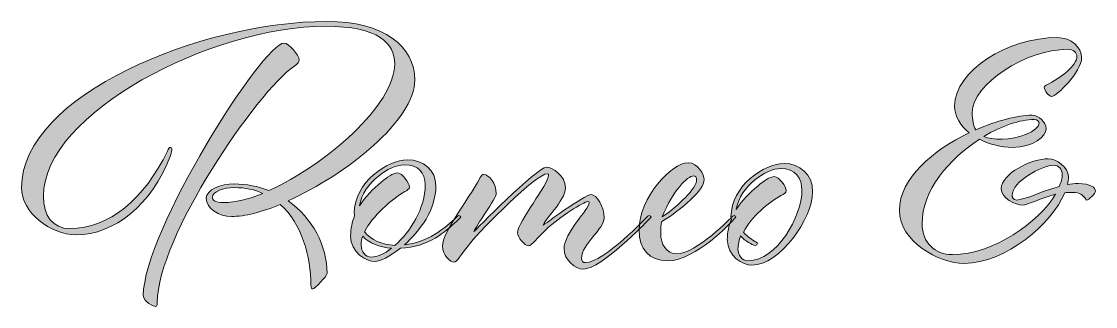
# Model space of a CAD drawing. Extents: x 55.7 to 122.6, y -105.7 to -54.2.
# Drawn here: x 55.67 to 90.87, y -63.55 to -54.2 of the extents above; entities that cross this region are included whole.
import ezdxf

# ---------------------------------------------------------------- set-up
doc = ezdxf.new("R2010")
doc.units = 0
doc.header["$MEASUREMENT"] = 0
doc.layers.add('Layer 1', color=7, linetype='Continuous', lineweight=0)

msp = doc.modelspace()

# ---------------------------------------------------------------- hatches: boundary and pattern name
at = {"layer": 'Layer 1', "transparency": 33554687}
h = msp.add_hatch(color=250, dxfattribs=at)
h.dxf.hatch_style = 2
edge = h.paths.add_edge_path()
edge.add_spline(control_points=[(61.927, -59.961), (61.927, -60.057), (61.975, -60.141), (62.311, -60.141), (62.659, -60.141), (63.103, -60.033), (63.582, -59.841), (63.306, -59.721), (62.995, -59.649), (62.646, -59.649), (62.287, -59.649), (61.927, -59.781), (61.927, -59.961)], knot_values=[0, 0, 0, 0, 1, 1, 1, 2, 2, 2, 3, 3, 3, 4, 4, 4, 4], degree=3, periodic=0)
edge = h.paths.add_edge_path()
edge.add_spline(control_points=[(64.278, -54.912), (64.422, -54.912), (64.77, -55.308), (64.77, -55.463), (64.77, -55.523), (64.733, -55.583), (64.625, -55.655), (63.378, -56.507), (60.116, -61.28), (60.116, -63.415), (60.116, -63.511), (60.104, -63.547), (60.068, -63.547), (60.02, -63.547), (59.66, -63.403), (59.66, -63.188), (59.66, -61.101), (63.582, -54.912), (64.278, -54.912)], knot_values=[0, 0, 0, 0, 1, 1, 1, 2, 2, 2, 3, 3, 3, 4, 4, 4, 5, 5, 5, 6, 6, 6, 6], degree=3, periodic=0)
edge = h.paths.add_edge_path()
edge.add_spline(control_points=[(65.633, -54.36), (61.915, -54.36), (56.386, -57.203), (56.386, -59.925), (56.386, -60.573), (56.698, -60.993), (57.25, -60.993), (58.545, -60.993), (59.696, -60.021), (60.452, -58.45), (60.488, -58.378), (60.512, -58.33), (60.548, -58.33), (60.584, -58.33), (60.596, -58.354), (60.596, -58.39), (60.596, -58.426), (60.584, -58.498), (60.548, -58.594), (59.948, -60.213), (58.713, -61.196), (57.454, -61.196), (56.614, -61.196), (55.667, -60.465), (55.667, -59.649), (55.667, -56.603), (61.603, -54.204), (65.669, -54.204), (67.552, -54.204), (68.56, -55.02), (68.56, -56.123), (68.56, -57.431), (66.329, -59.218), (64.41, -60.081), (65.201, -60.645), (65.681, -61.556), (65.681, -62.468), (65.681, -62.552), (65.273, -62.972), (65.213, -62.972), (65.177, -62.972), (65.153, -62.936), (65.153, -62.839), (65.153, -61.904), (64.854, -60.836), (64.146, -60.201), (63.546, -60.453), (62.982, -60.597), (62.551, -60.597), (62.143, -60.597), (61.723, -60.333), (61.723, -59.997), (61.723, -59.721), (62.203, -59.529), (62.635, -59.529), (63.042, -59.529), (63.426, -59.613), (63.774, -59.745), (65.633, -58.917), (67.9, -56.939), (67.9, -55.596), (67.9, -54.924), (67.384, -54.36), (65.633, -54.36)], knot_values=[0, 0, 0, 0, 1, 1, 1, 2, 2, 2, 3, 3, 3, 4, 4, 4, 5, 5, 5, 6, 6, 6, 7, 7, 7, 8, 8, 8, 9, 9, 9, 10, 10, 10, 11, 11, 11, 12, 12, 12, 13, 13, 13, 14, 14, 14, 15, 15, 15, 16, 16, 16, 17, 17, 17, 18, 18, 18, 19, 19, 19, 20, 20, 20, 21, 21, 21, 21], degree=3, periodic=0)
h = msp.add_hatch(color=250, dxfattribs=at)
h.dxf.hatch_style = 2
edge = h.paths.add_edge_path()
edge.add_spline(control_points=[(89.683, -59.613), (89.743, -59.469), (89.779, -59.337), (89.779, -59.218), (89.779, -59.05), (89.647, -58.917), (89.515, -58.917), (89.095, -58.917), (88.136, -59.458), (88.136, -59.901), (88.136, -59.973), (88.172, -60.057), (88.292, -60.057), (88.52, -60.057), (89.107, -59.769), (89.683, -59.613)], knot_values=[0, 0, 0, 0, 1, 1, 1, 2, 2, 2, 3, 3, 3, 4, 4, 4, 5, 5, 5, 5], degree=3, periodic=0)
edge = h.paths.add_edge_path()
edge.add_spline(control_points=[(87.212, -57.97), (87.356, -58.042), (87.56, -58.066), (87.812, -58.066), (88.328, -58.066), (89.023, -57.791), (89.023, -57.539), (89.023, -57.502), (88.976, -57.418), (88.855, -57.418), (88.4, -57.418), (87.8, -57.623), (87.212, -57.97)], knot_values=[0, 0, 0, 0, 1, 1, 1, 2, 2, 2, 3, 3, 3, 4, 4, 4, 4], degree=3, periodic=0)
edge = h.paths.add_edge_path()
edge.add_spline(control_points=[(89.251, -56.291), (89.743, -56.051), (90.259, -55.644), (90.259, -55.355), (90.259, -55.224), (90.139, -55.116), (89.959, -55.116), (88.58, -55.116), (86.829, -56.267), (86.829, -57.19), (86.829, -57.431), (86.865, -57.623), (86.949, -57.754), (87.632, -57.455), (88.316, -57.274), (88.784, -57.274), (89.011, -57.274), (89.251, -57.515), (89.251, -57.718), (89.251, -57.97), (88.843, -58.33), (88.136, -58.33), (87.788, -58.33), (87.404, -58.234), (87.068, -58.066), (86.073, -58.702), (85.186, -59.733), (85.186, -60.836), (85.186, -61.46), (85.605, -61.844), (86.181, -61.844), (87.536, -61.844), (89.011, -60.777), (89.563, -59.865), (89.095, -59.985), (88.64, -60.225), (88.484, -60.225), (88.256, -60.225), (87.776, -59.997), (87.776, -59.685), (87.776, -59.193), (88.771, -58.702), (89.323, -58.702), (89.575, -58.702), (89.983, -58.978), (89.983, -59.29), (89.983, -59.374), (89.971, -59.469), (89.947, -59.553), (90.067, -59.529), (90.187, -59.518), (90.307, -59.518), (90.714, -59.518), (90.87, -59.661), (90.87, -59.757), (90.87, -59.853), (90.63, -60.057), (90.583, -60.057), (90.559, -60.057), (90.559, -60.021), (90.522, -59.985), (90.378, -59.841), (90.343, -59.805), (89.995, -59.805), (89.947, -59.805), (89.911, -59.805), (89.863, -59.817), (89.431, -60.836), (87.932, -62.132), (86.565, -62.132), (85.737, -62.132), (84.442, -61.424), (84.442, -60.393), (84.442, -59.35), (85.557, -58.414), (86.732, -57.85), (86.445, -57.623), (86.253, -57.323), (86.253, -56.975), (86.253, -55.812), (88.004, -54.732), (89.623, -54.732), (90.079, -54.732), (90.415, -55.056), (90.415, -55.392), (90.415, -55.859), (89.587, -56.663), (89.431, -56.663), (89.347, -56.663), (89.191, -56.459), (89.191, -56.363), (89.191, -56.339), (89.203, -56.315), (89.251, -56.291)], knot_values=[0, 0, 0, 0, 1, 1, 1, 2, 2, 2, 3, 3, 3, 4, 4, 4, 5, 5, 5, 6, 6, 6, 7, 7, 7, 8, 8, 8, 9, 9, 9, 10, 10, 10, 11, 11, 11, 12, 12, 12, 13, 13, 13, 14, 14, 14, 15, 15, 15, 16, 16, 16, 17, 17, 17, 18, 18, 18, 19, 19, 19, 20, 20, 20, 21, 21, 21, 22, 22, 22, 23, 23, 23, 24, 24, 24, 25, 25, 25, 26, 26, 26, 27, 27, 27, 28, 28, 28, 29, 29, 29, 30, 30, 30, 31, 31, 31, 31], degree=3, periodic=0)
h = msp.add_hatch(color=250, dxfattribs=at)
h.dxf.hatch_style = 2
edge = h.paths.add_edge_path()
edge.add_spline(control_points=[(66.802, -61.532), (66.802, -61.748), (66.934, -61.928), (67.138, -61.928), (67.318, -61.928), (67.558, -61.82), (67.798, -61.64), (67.402, -61.604), (67.066, -61.472), (66.85, -61.245), (66.814, -61.34), (66.802, -61.437), (66.802, -61.532)], knot_values=[0, 0, 0, 0, 1, 1, 1, 2, 2, 2, 3, 3, 3, 4, 4, 4, 4], degree=3, periodic=0)
edge = h.paths.add_edge_path()
edge.add_spline(control_points=[(68.001, -59.169), (68.146, -59.169), (68.385, -59.505), (68.385, -59.625), (68.385, -59.697), (68.301, -59.745), (68.229, -59.781), (67.786, -60.045), (67.174, -60.573), (66.91, -61.101), (67.114, -61.364), (67.474, -61.521), (67.906, -61.544), (68.409, -61.101), (68.901, -60.333), (68.901, -59.553), (68.901, -59.158), (68.673, -58.906), (68.206, -58.906), (67.738, -58.906), (66.886, -59.458), (66.742, -60.249), (66.934, -59.937), (67.198, -59.697), (67.45, -59.481), (67.642, -59.313), (67.846, -59.169), (68.001, -59.169)], knot_values=[0, 0, 0, 0, 1, 1, 1, 2, 2, 2, 3, 3, 3, 4, 4, 4, 5, 5, 5, 6, 6, 6, 7, 7, 7, 8, 8, 8, 9, 9, 9, 9], degree=3, periodic=0)
edge = h.paths.add_edge_path()
edge.add_spline(control_points=[(68.085, -61.64), (67.738, -61.916), (67.414, -62.072), (67.258, -62.072), (66.97, -62.072), (66.455, -61.784), (66.455, -61.232), (66.455, -60.993), (66.502, -60.777), (66.586, -60.573), (66.586, -60.549), (66.574, -60.525), (66.574, -60.489), (66.574, -59.469), (67.678, -58.738), (68.313, -58.738), (68.853, -58.738), (69.249, -59.085), (69.249, -59.589), (69.249, -60.381), (68.733, -61.064), (68.217, -61.521), (68.937, -61.472), (69.561, -60.98), (69.933, -60.609), (69.933, -60.609), (69.969, -60.561), (70.004, -60.561), (70.041, -60.561), (70.064, -60.597), (70.064, -60.609), (70.064, -60.633), (69.969, -60.717), (69.933, -60.753), (69.573, -61.077), (69.009, -61.604), (68.085, -61.64)], knot_values=[0, 0, 0, 0, 1, 1, 1, 2, 2, 2, 3, 3, 3, 4, 4, 4, 5, 5, 5, 6, 6, 6, 7, 7, 7, 8, 8, 8, 9, 9, 9, 10, 10, 10, 11, 11, 11, 12, 12, 12, 12], degree=3, periodic=0)
h = msp.add_hatch(color=250, dxfattribs=at)
h.dxf.hatch_style = 2
edge = h.paths.add_edge_path()
edge.add_spline(control_points=[(71.23, -59.841), (71.23, -59.985), (70.558, -60.92), (70.498, -61.088), (70.498, -61.088), (72.573, -58.978), (72.873, -58.978), (73.077, -58.978), (73.497, -59.266), (73.497, -59.661), (73.497, -60.069), (72.765, -60.753), (72.765, -60.885), (72.765, -60.885), (74.12, -59.877), (74.336, -59.877), (74.528, -59.877), (74.768, -60.285), (74.768, -60.645), (74.768, -61.004), (74.024, -61.484), (74.024, -61.976), (74.024, -62.06), (74.072, -62.108), (74.156, -62.108), (74.744, -62.108), (76.171, -60.609), (76.171, -60.609), (76.171, -60.609), (76.207, -60.561), (76.243, -60.561), (76.279, -60.561), (76.303, -60.597), (76.303, -60.609), (76.303, -60.633), (76.207, -60.717), (76.171, -60.753), (76.171, -60.753), (74.66, -62.324), (74.084, -62.324), (73.82, -62.324), (73.449, -62.024), (73.449, -61.652), (73.449, -61.148), (74.276, -60.345), (74.276, -60.153), (74.276, -60.129), (74.252, -60.105), (74.228, -60.105), (74.108, -60.105), (73.293, -60.609), (72.873, -61.017), (72.585, -61.292), (72.369, -61.556), (72.297, -61.556), (72.153, -61.556), (71.925, -61.28), (71.925, -61.125), (71.925, -60.789), (72.945, -59.529), (72.945, -59.242), (72.945, -59.206), (72.933, -59.193), (72.909, -59.193), (72.537, -59.193), (70.738, -61.017), (70.39, -61.448), (70.042, -61.868), (69.958, -62.096), (69.839, -62.096), (69.73, -62.096), (69.467, -61.868), (69.467, -61.568), (69.467, -61.088), (70.234, -60.189), (70.702, -59.313), (70.738, -59.253), (70.774, -59.218), (70.822, -59.218), (70.99, -59.218), (71.23, -59.529), (71.23, -59.841)], knot_values=[0, 0, 0, 0, 1, 1, 1, 2, 2, 2, 3, 3, 3, 4, 4, 4, 5, 5, 5, 6, 6, 6, 7, 7, 7, 8, 8, 8, 9, 9, 9, 10, 10, 10, 11, 11, 11, 12, 12, 12, 13, 13, 13, 14, 14, 14, 15, 15, 15, 16, 16, 16, 17, 17, 17, 18, 18, 18, 19, 19, 19, 20, 20, 20, 21, 21, 21, 22, 22, 22, 23, 23, 23, 24, 24, 24, 25, 25, 25, 26, 26, 26, 27, 27, 27, 27], degree=3, periodic=0)
h = msp.add_hatch(color=250, dxfattribs=at)
h.dxf.hatch_style = 2
edge = h.paths.add_edge_path()
edge.add_spline(control_points=[(77.793, -59.397), (77.793, -59.301), (77.757, -59.266), (77.697, -59.266), (77.494, -59.266), (77.026, -59.733), (76.666, -60.609), (77.206, -60.249), (77.793, -59.673), (77.793, -59.397)], knot_values=[0, 0, 0, 0, 1, 1, 1, 2, 2, 2, 3, 3, 3, 3], degree=3, periodic=0)
edge = h.paths.add_edge_path()
edge.add_spline(control_points=[(79.029, -60.561), (79.065, -60.561), (79.077, -60.597), (79.077, -60.609), (79.077, -60.633), (78.993, -60.717), (78.957, -60.753), (78.957, -60.753), (77.77, -62.048), (76.846, -62.048), (76.234, -62.048), (75.911, -61.664), (75.911, -61.041), (75.911, -59.961), (76.99, -58.834), (77.518, -58.834), (77.841, -58.834), (78.045, -59.242), (78.045, -59.385), (78.045, -59.721), (77.313, -60.357), (76.654, -60.765), (76.63, -60.836), (76.618, -61.053), (76.618, -61.137), (76.618, -61.508), (76.798, -61.82), (77.146, -61.82), (77.781, -61.82), (78.957, -60.609), (78.957, -60.609), (78.957, -60.609), (79.005, -60.561), (79.029, -60.561)], knot_values=[0, 0, 0, 0, 1, 1, 1, 2, 2, 2, 3, 3, 3, 4, 4, 4, 5, 5, 5, 6, 6, 6, 7, 7, 7, 8, 8, 8, 9, 9, 9, 10, 10, 10, 11, 11, 11, 11], degree=3, periodic=0)
h = msp.add_hatch(color=250, dxfattribs=at)
h.dxf.hatch_style = 2
edge = h.paths.add_edge_path()
edge.add_spline(control_points=[(79.15, -61.652), (79.15, -61.868), (79.282, -62.048), (79.486, -62.048), (80.421, -62.048), (81.249, -60.597), (81.249, -59.733), (81.249, -59.337), (81.021, -59.025), (80.553, -59.025), (80.085, -59.025), (79.234, -59.577), (79.09, -60.369), (79.282, -60.057), (79.546, -59.817), (79.797, -59.602), (79.989, -59.434), (80.193, -59.29), (80.349, -59.29), (80.493, -59.29), (80.733, -59.625), (80.733, -59.745), (80.733, -59.817), (80.649, -59.865), (80.577, -59.901), (80.133, -60.165), (79.594, -60.585), (79.33, -61.112), (79.402, -61.208), (79.546, -61.316), (79.689, -61.4), (79.75, -61.437), (79.786, -61.448), (79.786, -61.484), (79.786, -61.508), (79.762, -61.544), (79.713, -61.544), (79.618, -61.544), (79.378, -61.388), (79.234, -61.232), (79.198, -61.328), (79.15, -61.556), (79.15, -61.652)], knot_values=[0, 0, 0, 0, 1, 1, 1, 2, 2, 2, 3, 3, 3, 4, 4, 4, 5, 5, 5, 6, 6, 6, 7, 7, 7, 8, 8, 8, 9, 9, 9, 10, 10, 10, 11, 11, 11, 12, 12, 12, 13, 13, 13, 14, 14, 14, 14], degree=3, periodic=0)
edge = h.paths.add_edge_path()
edge.add_spline(control_points=[(78.802, -61.353), (78.802, -61.112), (78.85, -60.896), (78.934, -60.693), (78.934, -60.669), (78.922, -60.645), (78.922, -60.609), (78.922, -59.589), (80.025, -58.858), (80.661, -58.858), (81.177, -58.858), (81.597, -59.206), (81.597, -59.793), (81.597, -60.657), (80.529, -62.192), (79.605, -62.192), (79.318, -62.192), (78.802, -61.904), (78.802, -61.353)], knot_values=[0, 0, 0, 0, 1, 1, 1, 2, 2, 2, 3, 3, 3, 4, 4, 4, 5, 5, 5, 6, 6, 6, 6], degree=3, periodic=0)

# ---------------------------------------------------------------- linework, layer by layer
at = {"layer": 'Layer 1'}
for points, knots in [([(65.633, -54.36), (61.915, -54.36), (56.386, -57.203), (56.386, -59.925), (56.386, -60.573), (56.698, -60.993), (57.25, -60.993), (58.545, -60.993), (59.696, -60.021), (60.452, -58.45), (60.488, -58.378), (60.512, -58.33), (60.548, -58.33), (60.584, -58.33), (60.596, -58.354), (60.596, -58.39), (60.596, -58.426), (60.584, -58.498), (60.548, -58.594), (59.948, -60.213), (58.713, -61.196), (57.454, -61.196), (56.614, -61.196), (55.667, -60.465), (55.667, -59.649), (55.667, -56.603), (61.603, -54.204), (65.669, -54.204), (67.552, -54.204), (68.56, -55.02), (68.56, -56.123), (68.56, -57.431), (66.329, -59.218), (64.41, -60.081), (65.201, -60.645), (65.681, -61.556), (65.681, -62.468), (65.681, -62.552), (65.273, -62.972), (65.213, -62.972), (65.177, -62.972), (65.153, -62.936), (65.153, -62.839), (65.153, -61.904), (64.854, -60.836), (64.146, -60.201), (63.546, -60.453), (62.982, -60.597), (62.551, -60.597), (62.143, -60.597), (61.723, -60.333), (61.723, -59.997), (61.723, -59.721), (62.203, -59.529), (62.635, -59.529), (63.042, -59.529), (63.426, -59.613), (63.774, -59.745), (65.633, -58.917), (67.9, -56.939), (67.9, -55.596), (67.9, -54.924), (67.384, -54.36), (65.633, -54.36)], [0, 0, 0, 0, 1, 1, 1, 2, 2, 2, 3, 3, 3, 4, 4, 4, 5, 5, 5, 6, 6, 6, 7, 7, 7, 8, 8, 8, 9, 9, 9, 10, 10, 10, 11, 11, 11, 12, 12, 12, 13, 13, 13, 14, 14, 14, 15, 15, 15, 16, 16, 16, 17, 17, 17, 18, 18, 18, 19, 19, 19, 20, 20, 20, 21, 21, 21, 21]), ([(64.278, -54.912), (64.422, -54.912), (64.77, -55.308), (64.77, -55.463), (64.77, -55.523), (64.733, -55.583), (64.625, -55.655), (63.378, -56.507), (60.116, -61.28), (60.116, -63.415), (60.116, -63.511), (60.104, -63.547), (60.068, -63.547), (60.02, -63.547), (59.66, -63.403), (59.66, -63.188), (59.66, -61.101), (63.582, -54.912), (64.278, -54.912)], [0, 0, 0, 0, 1, 1, 1, 2, 2, 2, 3, 3, 3, 4, 4, 4, 5, 5, 5, 6, 6, 6, 6]), ([(89.251, -56.291), (89.743, -56.051), (90.259, -55.644), (90.259, -55.355), (90.259, -55.224), (90.139, -55.116), (89.959, -55.116), (88.58, -55.116), (86.829, -56.267), (86.829, -57.19), (86.829, -57.431), (86.865, -57.623), (86.949, -57.754), (87.632, -57.455), (88.316, -57.274), (88.784, -57.274), (89.011, -57.274), (89.251, -57.515), (89.251, -57.718), (89.251, -57.97), (88.843, -58.33), (88.136, -58.33), (87.788, -58.33), (87.404, -58.234), (87.068, -58.066), (86.073, -58.702), (85.186, -59.733), (85.186, -60.836), (85.186, -61.46), (85.605, -61.844), (86.181, -61.844), (87.536, -61.844), (89.011, -60.777), (89.563, -59.865), (89.095, -59.985), (88.64, -60.225), (88.484, -60.225), (88.256, -60.225), (87.776, -59.997), (87.776, -59.685), (87.776, -59.193), (88.771, -58.702), (89.323, -58.702), (89.575, -58.702), (89.983, -58.978), (89.983, -59.29), (89.983, -59.374), (89.971, -59.469), (89.947, -59.553), (90.067, -59.529), (90.187, -59.518), (90.307, -59.518), (90.714, -59.518), (90.87, -59.661), (90.87, -59.757), (90.87, -59.853), (90.63, -60.057), (90.583, -60.057), (90.559, -60.057), (90.559, -60.021), (90.522, -59.985), (90.378, -59.841), (90.343, -59.805), (89.995, -59.805), (89.947, -59.805), (89.911, -59.805), (89.863, -59.817), (89.431, -60.836), (87.932, -62.132), (86.565, -62.132), (85.737, -62.132), (84.442, -61.424), (84.442, -60.393), (84.442, -59.35), (85.557, -58.414), (86.732, -57.85), (86.445, -57.623), (86.253, -57.323), (86.253, -56.975), (86.253, -55.812), (88.004, -54.732), (89.623, -54.732), (90.079, -54.732), (90.415, -55.056), (90.415, -55.392), (90.415, -55.859), (89.587, -56.663), (89.431, -56.663), (89.347, -56.663), (89.191, -56.459), (89.191, -56.363), (89.191, -56.339), (89.203, -56.315), (89.251, -56.291)], [0, 0, 0, 0, 1, 1, 1, 2, 2, 2, 3, 3, 3, 4, 4, 4, 5, 5, 5, 6, 6, 6, 7, 7, 7, 8, 8, 8, 9, 9, 9, 10, 10, 10, 11, 11, 11, 12, 12, 12, 13, 13, 13, 14, 14, 14, 15, 15, 15, 16, 16, 16, 17, 17, 17, 18, 18, 18, 19, 19, 19, 20, 20, 20, 21, 21, 21, 22, 22, 22, 23, 23, 23, 24, 24, 24, 25, 25, 25, 26, 26, 26, 27, 27, 27, 28, 28, 28, 29, 29, 29, 30, 30, 30, 31, 31, 31, 31]), ([(87.212, -57.97), (87.356, -58.042), (87.56, -58.066), (87.812, -58.066), (88.328, -58.066), (89.023, -57.791), (89.023, -57.539), (89.023, -57.502), (88.976, -57.418), (88.855, -57.418), (88.4, -57.418), (87.8, -57.623), (87.212, -57.97)], [0, 0, 0, 0, 1, 1, 1, 2, 2, 2, 3, 3, 3, 4, 4, 4, 4]), ([(68.085, -61.64), (67.738, -61.916), (67.414, -62.072), (67.258, -62.072), (66.97, -62.072), (66.455, -61.784), (66.455, -61.232), (66.455, -60.993), (66.502, -60.777), (66.586, -60.573), (66.586, -60.549), (66.574, -60.525), (66.574, -60.489), (66.574, -59.469), (67.678, -58.738), (68.313, -58.738), (68.853, -58.738), (69.249, -59.085), (69.249, -59.589), (69.249, -60.381), (68.733, -61.064), (68.217, -61.521), (68.937, -61.472), (69.561, -60.98), (69.933, -60.609), (69.933, -60.609), (69.969, -60.561), (70.004, -60.561), (70.041, -60.561), (70.064, -60.597), (70.064, -60.609), (70.064, -60.633), (69.969, -60.717), (69.933, -60.753), (69.573, -61.077), (69.009, -61.604), (68.085, -61.64)], [0, 0, 0, 0, 1, 1, 1, 2, 2, 2, 3, 3, 3, 4, 4, 4, 5, 5, 5, 6, 6, 6, 7, 7, 7, 8, 8, 8, 9, 9, 9, 10, 10, 10, 11, 11, 11, 12, 12, 12, 12]), ([(68.001, -59.169), (68.146, -59.169), (68.385, -59.505), (68.385, -59.625), (68.385, -59.697), (68.301, -59.745), (68.229, -59.781), (67.786, -60.045), (67.174, -60.573), (66.91, -61.101), (67.114, -61.364), (67.474, -61.521), (67.906, -61.544), (68.409, -61.101), (68.901, -60.333), (68.901, -59.553), (68.901, -59.158), (68.673, -58.906), (68.206, -58.906), (67.738, -58.906), (66.886, -59.458), (66.742, -60.249), (66.934, -59.937), (67.198, -59.697), (67.45, -59.481), (67.642, -59.313), (67.846, -59.169), (68.001, -59.169)], [0, 0, 0, 0, 1, 1, 1, 2, 2, 2, 3, 3, 3, 4, 4, 4, 5, 5, 5, 6, 6, 6, 7, 7, 7, 8, 8, 8, 9, 9, 9, 9]), ([(71.23, -59.841), (71.23, -59.985), (70.558, -60.92), (70.498, -61.088), (70.498, -61.088), (72.573, -58.978), (72.873, -58.978), (73.077, -58.978), (73.497, -59.266), (73.497, -59.661), (73.497, -60.069), (72.765, -60.753), (72.765, -60.885), (72.765, -60.885), (74.12, -59.877), (74.336, -59.877), (74.528, -59.877), (74.768, -60.285), (74.768, -60.645), (74.768, -61.004), (74.024, -61.484), (74.024, -61.976), (74.024, -62.06), (74.072, -62.108), (74.156, -62.108), (74.744, -62.108), (76.171, -60.609), (76.171, -60.609), (76.171, -60.609), (76.207, -60.561), (76.243, -60.561), (76.279, -60.561), (76.303, -60.597), (76.303, -60.609), (76.303, -60.633), (76.207, -60.717), (76.171, -60.753), (76.171, -60.753), (74.66, -62.324), (74.084, -62.324), (73.82, -62.324), (73.449, -62.024), (73.449, -61.652), (73.449, -61.148), (74.276, -60.345), (74.276, -60.153), (74.276, -60.129), (74.252, -60.105), (74.228, -60.105), (74.108, -60.105), (73.293, -60.609), (72.873, -61.017), (72.585, -61.292), (72.369, -61.556), (72.297, -61.556), (72.153, -61.556), (71.925, -61.28), (71.925, -61.125), (71.925, -60.789), (72.945, -59.529), (72.945, -59.242), (72.945, -59.206), (72.933, -59.193), (72.909, -59.193), (72.537, -59.193), (70.738, -61.017), (70.39, -61.448), (70.042, -61.868), (69.958, -62.096), (69.839, -62.096), (69.73, -62.096), (69.467, -61.868), (69.467, -61.568), (69.467, -61.088), (70.234, -60.189), (70.702, -59.313), (70.738, -59.253), (70.774, -59.218), (70.822, -59.218), (70.99, -59.218), (71.23, -59.529), (71.23, -59.841)], [0, 0, 0, 0, 1, 1, 1, 2, 2, 2, 3, 3, 3, 4, 4, 4, 5, 5, 5, 6, 6, 6, 7, 7, 7, 8, 8, 8, 9, 9, 9, 10, 10, 10, 11, 11, 11, 12, 12, 12, 13, 13, 13, 14, 14, 14, 15, 15, 15, 16, 16, 16, 17, 17, 17, 18, 18, 18, 19, 19, 19, 20, 20, 20, 21, 21, 21, 22, 22, 22, 23, 23, 23, 24, 24, 24, 25, 25, 25, 26, 26, 26, 27, 27, 27, 27]), ([(79.029, -60.561), (79.065, -60.561), (79.077, -60.597), (79.077, -60.609), (79.077, -60.633), (78.993, -60.717), (78.957, -60.753), (78.957, -60.753), (77.77, -62.048), (76.846, -62.048), (76.234, -62.048), (75.911, -61.664), (75.911, -61.041), (75.911, -59.961), (76.99, -58.834), (77.518, -58.834), (77.841, -58.834), (78.045, -59.242), (78.045, -59.385), (78.045, -59.721), (77.313, -60.357), (76.654, -60.765), (76.63, -60.836), (76.618, -61.053), (76.618, -61.137), (76.618, -61.508), (76.798, -61.82), (77.146, -61.82), (77.781, -61.82), (78.957, -60.609), (78.957, -60.609), (78.957, -60.609), (79.005, -60.561), (79.029, -60.561)], [0, 0, 0, 0, 1, 1, 1, 2, 2, 2, 3, 3, 3, 4, 4, 4, 5, 5, 5, 6, 6, 6, 7, 7, 7, 8, 8, 8, 9, 9, 9, 10, 10, 10, 11, 11, 11, 11]), ([(78.802, -61.353), (78.802, -61.112), (78.85, -60.896), (78.934, -60.693), (78.934, -60.669), (78.922, -60.645), (78.922, -60.609), (78.922, -59.589), (80.025, -58.858), (80.661, -58.858), (81.177, -58.858), (81.597, -59.206), (81.597, -59.793), (81.597, -60.657), (80.529, -62.192), (79.605, -62.192), (79.318, -62.192), (78.802, -61.904), (78.802, -61.353)], [0, 0, 0, 0, 1, 1, 1, 2, 2, 2, 3, 3, 3, 4, 4, 4, 5, 5, 5, 6, 6, 6, 6]), ([(79.15, -61.652), (79.15, -61.868), (79.282, -62.048), (79.486, -62.048), (80.421, -62.048), (81.249, -60.597), (81.249, -59.733), (81.249, -59.337), (81.021, -59.025), (80.553, -59.025), (80.085, -59.025), (79.234, -59.577), (79.09, -60.369), (79.282, -60.057), (79.546, -59.817), (79.797, -59.602), (79.989, -59.434), (80.193, -59.29), (80.349, -59.29), (80.493, -59.29), (80.733, -59.625), (80.733, -59.745), (80.733, -59.817), (80.649, -59.865), (80.577, -59.901), (80.133, -60.165), (79.594, -60.585), (79.33, -61.112), (79.402, -61.208), (79.546, -61.316), (79.689, -61.4), (79.75, -61.437), (79.786, -61.448), (79.786, -61.484), (79.786, -61.508), (79.762, -61.544), (79.713, -61.544), (79.618, -61.544), (79.378, -61.388), (79.234, -61.232), (79.198, -61.328), (79.15, -61.556), (79.15, -61.652)], [0, 0, 0, 0, 1, 1, 1, 2, 2, 2, 3, 3, 3, 4, 4, 4, 5, 5, 5, 6, 6, 6, 7, 7, 7, 8, 8, 8, 9, 9, 9, 10, 10, 10, 11, 11, 11, 12, 12, 12, 13, 13, 13, 14, 14, 14, 14]), ([(89.683, -59.613), (89.743, -59.469), (89.779, -59.337), (89.779, -59.218), (89.779, -59.05), (89.647, -58.917), (89.515, -58.917), (89.095, -58.917), (88.136, -59.458), (88.136, -59.901), (88.136, -59.973), (88.172, -60.057), (88.292, -60.057), (88.52, -60.057), (89.107, -59.769), (89.683, -59.613)], [0, 0, 0, 0, 1, 1, 1, 2, 2, 2, 3, 3, 3, 4, 4, 4, 5, 5, 5, 5]), ([(77.793, -59.397), (77.793, -59.301), (77.757, -59.266), (77.697, -59.266), (77.494, -59.266), (77.026, -59.733), (76.666, -60.609), (77.206, -60.249), (77.793, -59.673), (77.793, -59.397)], [0, 0, 0, 0, 1, 1, 1, 2, 2, 2, 3, 3, 3, 3]), ([(61.927, -59.961), (61.927, -60.057), (61.975, -60.141), (62.311, -60.141), (62.659, -60.141), (63.103, -60.033), (63.582, -59.841), (63.306, -59.721), (62.995, -59.649), (62.646, -59.649), (62.287, -59.649), (61.927, -59.781), (61.927, -59.961)], [0, 0, 0, 0, 1, 1, 1, 2, 2, 2, 3, 3, 3, 4, 4, 4, 4]), ([(66.802, -61.532), (66.802, -61.748), (66.934, -61.928), (67.138, -61.928), (67.318, -61.928), (67.558, -61.82), (67.798, -61.64), (67.402, -61.604), (67.066, -61.472), (66.85, -61.245), (66.814, -61.34), (66.802, -61.437), (66.802, -61.532)], [0, 0, 0, 0, 1, 1, 1, 2, 2, 2, 3, 3, 3, 4, 4, 4, 4])]:
    msp.add_open_spline(points, degree=3, knots=knots, dxfattribs=at)

doc.saveas('drawing.dxf')
